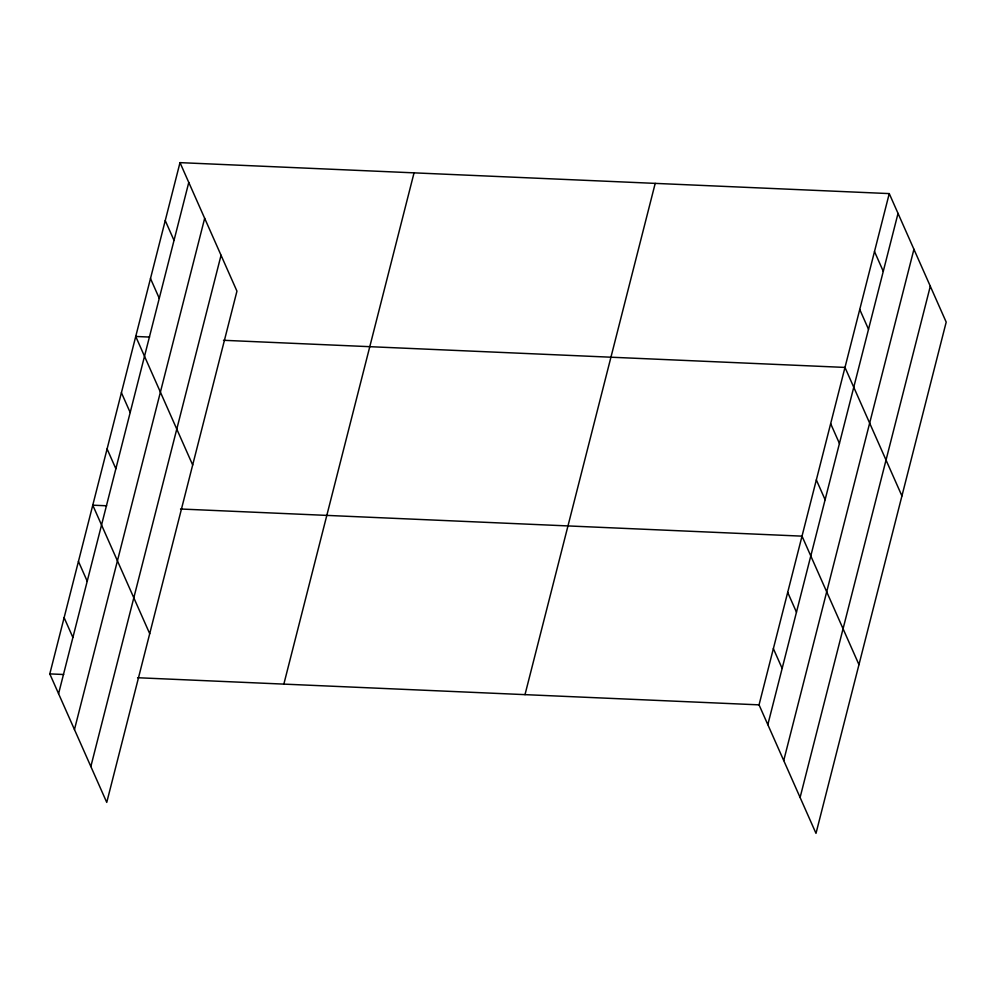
<?xml version="1.0" encoding="UTF-8"?>
<svg xmlns="http://www.w3.org/2000/svg" width="996" height="996" viewBox="0 0 996 996"><rect width="100%" height="100%" fill="white"/><g stroke="black" fill="none" stroke-linecap="round" stroke-linejoin="round"><path stroke-width="1.49" d="M180.002 162.634L236.948 291.143L106.746 802.403L49.8 673.894L180.002 162.634L889.254 193.598L946.2 322.106L815.998 833.366L759.052 704.857L889.254 193.598M58.577 693.689L188.779 182.43M74.463 729.558L204.666 218.311M90.848 766.522L221.05 255.262M283.848 684.115L414.05 172.856M525.004 694.635L655.206 183.389M767.829 724.652L898.031 213.393M783.728 760.533L913.93 249.274M800.099 797.485L930.301 286.238M149.587 337.071L135.73 336.461L192.676 464.97M223.502 340.296L844.982 367.424L901.928 495.933M106.622 505.781L92.765 505.184L149.711 633.68M180.537 509.006L802.017 536.147L858.963 664.643M49.8 673.894L63.657 674.504M137.573 677.728L759.052 704.857M874.5 251.54L883.265 271.335M859.747 309.482L868.512 329.29M830.664 423.674L839.441 443.469M816.347 479.91L825.111 499.706M787.699 592.383L796.464 612.179M773.369 648.62L782.146 668.416M165.249 220.577L174.014 240.372M150.496 278.519L159.26 298.314M121.412 392.698L130.19 412.493M107.095 448.935L115.86 468.73M78.447 561.42L87.212 581.216M64.118 617.657L72.895 637.452"/></g></svg>
